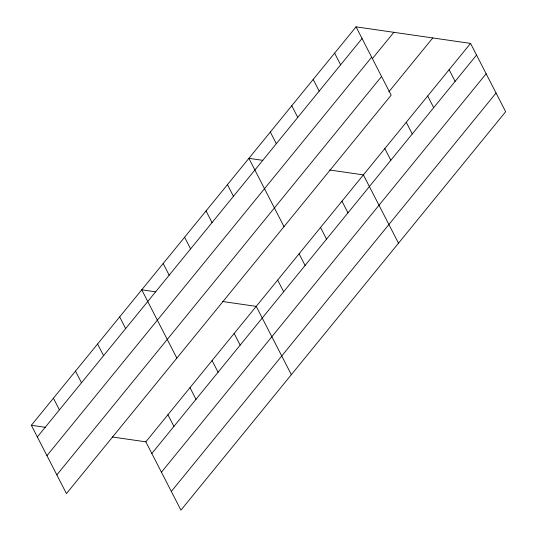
<?xml version="1.0" encoding="UTF-8"?>
<svg xmlns="http://www.w3.org/2000/svg" width="537" height="537" viewBox="0 0 537 537"><rect width="100%" height="100%" fill="white"/><g stroke="black" fill="none" stroke-linecap="round" stroke-linejoin="round"><path stroke-width="0.81" d="M356.058 26.85L391.164 95.163L66.447 493.597L31.341 425.291L356.058 26.85L470.553 43.403L505.659 111.709L180.942 510.15L145.836 441.837L112.159 436.97M37.342 436.957L362.052 38.516M46.947 455.651L371.658 57.211M372.409 58.607L393.843 32.314M56.841 474.909L381.559 76.469M388.862 91.814L432.768 37.939M145.836 441.837L470.553 43.403M151.83 453.51L476.547 55.069M161.442 472.198L486.153 73.757M171.337 491.456L496.054 93.022M262.862 160.355L248.9 158.334L284.006 226.648M329.718 170.014L363.395 174.887L398.501 243.194M155.71 291.839L141.748 289.819L176.854 358.132M222.56 301.499L256.236 306.372L291.349 374.678M31.341 425.291L45.303 427.311M449.12 69.696L455.114 81.362M427.687 95.995L433.688 107.662M406.261 122.288L412.255 133.961M384.828 148.588L390.822 160.254M334.625 53.15L340.619 64.816M313.192 79.442L319.193 91.115M341.962 201.18L347.963 212.847M291.766 105.742L297.76 117.408M320.535 227.48L326.53 239.146M270.333 132.035L276.327 143.708M299.102 253.773L305.097 265.446M277.669 280.072L283.67 291.739M227.466 184.634L233.467 196.3M206.04 210.927L212.034 222.6M184.607 237.226L190.601 248.893M234.159 333.464L240.153 345.13M163.174 263.526L169.175 275.192M212.075 360.555L218.076 372.228M189.997 387.654L195.992 399.32M119.664 316.911L125.658 328.584M167.92 414.745L173.914 426.412M97.586 344.009L103.581 355.675M75.502 371.101L81.496 382.767M53.425 398.192L59.419 409.865"/></g></svg>
